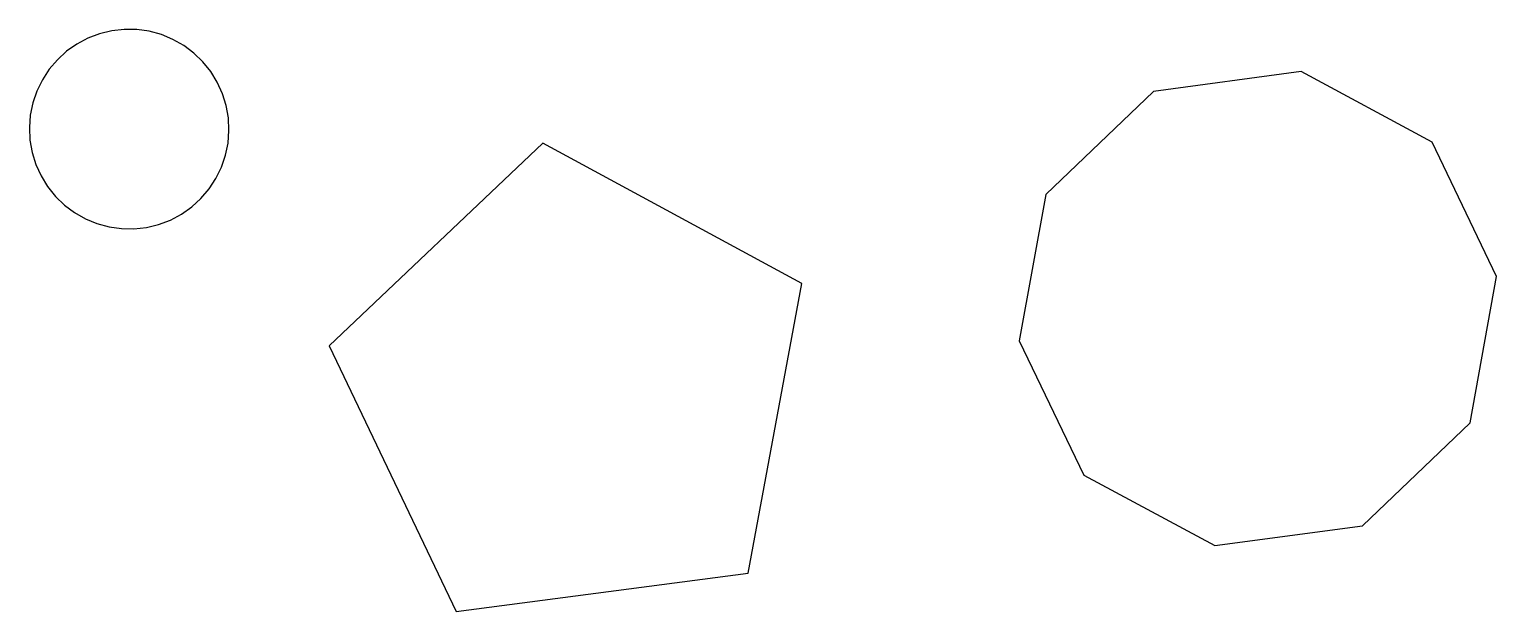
# Model space of a CAD drawing. Header units: inches. Extents: x 2.5 to 41.7, y 1.6 to 17.2.
import ezdxf

# ---------------------------------------------------------------- set-up
doc = ezdxf.new("R2010")
doc.units = ezdxf.units.IN
doc.header["$MEASUREMENT"] = 0

msp = doc.modelspace()

# ---------------------------------------------------------------- linework, layer by layer
for points in [[(5.93, 11.992), (6.243, 12.11), (6.539, 12.267), (6.812, 12.46), (7.06, 12.686), (7.277, 12.941), (7.46, 13.221), (7.607, 13.522), (7.715, 13.839), (7.783, 14.167), (7.809, 14.501), (7.792, 14.836), (7.734, 15.165), (7.635, 15.485), (7.497, 15.79), (7.322, 16.076), (7.112, 16.337), (6.871, 16.57), (6.603, 16.77), (6.312, 16.936), (6.002, 17.064), (5.679, 17.151), (5.348, 17.198), (5.013, 17.203), (4.68, 17.166), (4.354, 17.087), (4.041, 16.968), (3.746, 16.811), (3.472, 16.618), (3.224, 16.393), (3.007, 16.138), (2.824, 15.857), (2.677, 15.556), (2.569, 15.239), (2.501, 14.911), (2.476, 14.578), (2.492, 14.243), (2.55, 13.913), (2.649, 13.593), (2.787, 13.288), (2.962, 13.003), (3.172, 12.742), (3.413, 12.509), (3.681, 12.308), (3.972, 12.143), (4.282, 12.015), (4.605, 11.927), (4.937, 11.88), (5.271, 11.876), (5.604, 11.913)], [(28.922, 8.882), (30.646, 5.298), (34.147, 3.413), (38.088, 3.946), (40.963, 6.693), (41.674, 10.605), (39.95, 14.188), (36.449, 16.074), (32.508, 15.541), (29.633, 12.794)], [(23.108, 10.418), (16.192, 14.167), (10.488, 8.748), (13.88, 1.649), (21.679, 2.681)]]:
    msp.add_lwpolyline(points, close=True)

doc.saveas('drawing.dxf')
